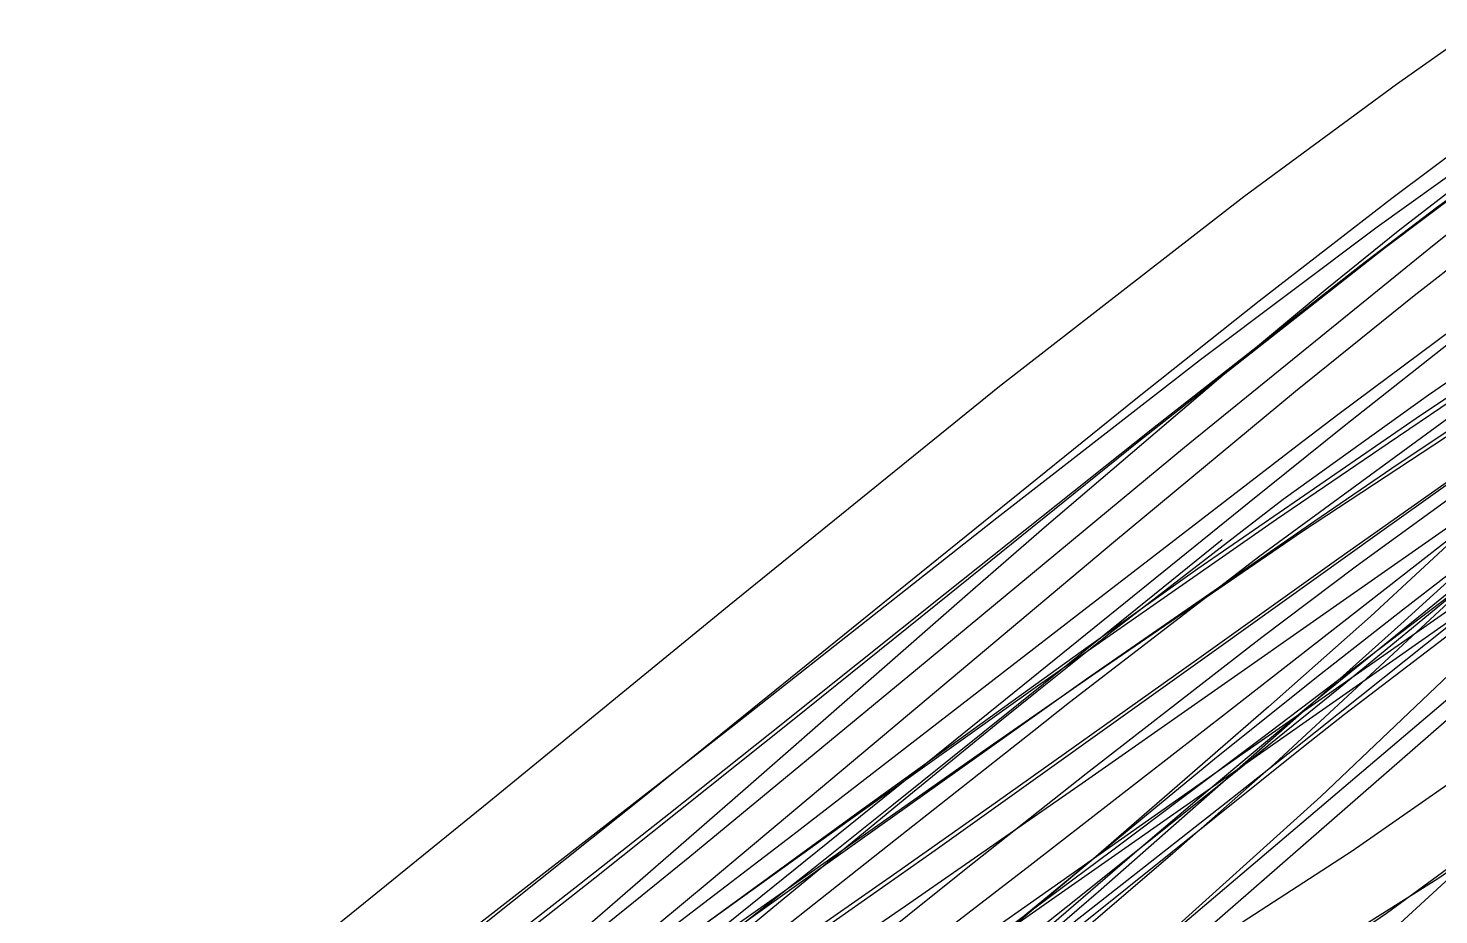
# Model space of a CAD drawing. Header units: metres. Extents: x -307 to 280, y -97 to 158.
# Drawn here: x -137 to -72.3, y -1 to 39.7 of the extents above; entities that cross this region are included whole.
import ezdxf

# ---------------------------------------------------------------- set-up
doc = ezdxf.new("R2010")
doc.units = ezdxf.units.M

msp = doc.modelspace()

# ---------------------------------------------------------------- linework, layer by layer
for p, q in [((-70.591, 39.697, -1350.549), (-74.255, 37.124, -1351.97)), ((-62.37, 38.731, -1354.542), (-72.428, 31.467, -1359.189)), ((-74.255, 37.124, -1351.97), (-81.259, 31.972, -1354.897)), ((-68.115, 35.617, -1353.097), (-75.145, 30.581, -1356.152)), ((-69.245, 35.796, -1353.423), (-74.475, 31.89, -1355.731)), ((-68.298, 34.499, -1352.069), (-74.838, 29.577, -1354.928)), ((-69.289, 34.184, -1352.416), (-74.187, 30.39, -1354.168)), ((-81.259, 31.972, -1354.897), (-92.454, 23.265, -1360.085)), ((-74.475, 31.89, -1355.731), (-80.558, 27.177, -1358.597)), ((-70.045, 31.741, -1356.117), (-72.531, 29.758, -1357.311)), ((-72.428, 31.467, -1359.189), (-75.888, 28.811, -1360.928)), ((-68.15, 31.553, -1353.171), (-73.44, 27.432, -1355.255)), ((-75.145, 30.581, -1356.152), (-83.236, 24.486, -1359.974)), ((-72.531, 29.758, -1357.311), (-83.969, 20.475, -1363.019)), ((-74.187, 30.39, -1354.168), (-77.528, 27.682, -1355.462)), ((-74.838, 29.577, -1354.928), (-86.07, 20.749, -1360.324)), ((-75.888, 28.811, -1360.928), (-85.446, 21.336, -1365.903)), ((-80.558, 27.177, -1358.597), (-86.209, 22.686, -1361.415)), ((-77.528, 27.682, -1355.462), (-81.892, 24.054, -1357.25)), ((-73.44, 27.432, -1355.255), (-78.881, 23.038, -1357.537)), ((-69.293, 27.684, -1356.228), (-76.942, 21.974, -1360.145)), ((-66.106, 26.604, -1361.54), (-73.114, 21.969, -1363.45)), ((-71.076, 25.86, -1357.685), (-76.654, 21.444, -1359.354)), ((-70.305, 24.577, -1366.036), (-72.783, 22.877, -1366.865)), ((-83.236, 24.486, -1359.974), (-92.579, 17.226, -1364.707)), ((-81.892, 24.054, -1357.25), (-90.3, 16.881, -1360.942)), ((-66.527, 24.552, -1357.197), (-78.562, 16.626, -1360.52)), ((-64.62, 23.993, -1367.214), (-75.04, 16.568, -1370.571)), ((-92.454, 23.265, -1360.085), (-104.846, 13.234, -1366.465)), ((-86.209, 22.686, -1361.415), (-96.052, 14.749, -1366.57)), ((-78.881, 23.038, -1357.537), (-87.23, 16.125, -1361.266)), ((-72.783, 22.877, -1366.865), (-79.448, 18.082, -1369.182)), ((-66.324, 22.853, -1366.366), (-76.894, 15.38, -1369.716)), ((-71.621, 22.001, -1358.776), (-80.525, 15.496, -1361.795)), ((-71.743, 22.61, -1362.439), (-74.641, 20.661, -1363.233)), ((-70.303, 22.294, -1361.57), (-74.176, 19.702, -1362.683)), ((-73.114, 21.969, -1363.45), (-83.369, 14.908, -1366.533)), ((-76.654, 21.444, -1359.354), (-81.012, 17.95, -1360.769)), ((-76.942, 21.974, -1360.145), (-78.809, 20.547, -1361.136)), ((-86.07, 20.749, -1360.324), (-95.299, 13.305, -1365.18)), ((-85.446, 21.336, -1365.903), (-94.952, 13.76, -1371.106)), ((-66.409, 21.106, -1354.48), (-75.451, 12.724, -1355.435)), ((-83.969, 20.475, -1363.019), (-96.215, 10.328, -1369.563)), ((-78.809, 20.547, -1361.136), (-88.588, 13.018, -1366.414)), ((-74.641, 20.661, -1363.233), (-79.755, 17.172, -1364.697)), ((-74.176, 19.702, -1362.683), (-78, 17.1, -1363.825)), ((-61.869, 19.507, -1358.573), (-74.427, 10.695, -1358.787)), ((-65.766, 19.921, -1350.742), (-74.065, 12.367, -1353.213)), ((-68.012, 19.267, -1356.276), (-81.956, 8.375, -1356.053)), ((-68.804, 18.973, -1367.42), (-77.142, 13.135, -1369.977)), ((-70.821, 18.86, -1361.271), (-76.09, 15.038, -1363.392)), ((-81.012, 17.95, -1360.769), (-90.995, 9.887, -1364.267)), ((-79.448, 18.082, -1369.182), (-87.448, 11.922, -1372.184)), ((-64.95, 17.815, -1356.449), (-78.953, 6.647, -1356.908)), ((-92.579, 17.226, -1364.707), (-104.411, 7.915, -1371.073)), ((-90.3, 16.881, -1360.942), (-93.553, 14.049, -1362.484)), ((-79.755, 17.172, -1364.697), (-90.722, 9.529, -1368.08)), ((-78, 17.1, -1363.825), (-88.463, 9.85, -1367.11)), ((-82.251, 16.243, -1361.111), (-90.442, 9.624, -1364.046)), ((-78.562, 16.626, -1360.52), (-88.176, 10.039, -1363.558)), ((-75.04, 16.568, -1370.571), (-82.502, 11.214, -1373.117)), ((-87.23, 16.125, -1361.266), (-98.196, 6.907, -1366.551)), ((-80.525, 15.496, -1361.795), (-89.246, 8.777, -1365.02)), ((-83.369, 14.908, -1366.533), (-88.72, 11.107, -1368.303)), ((-76.894, 15.38, -1369.716), (-83.323, 10.799, -1371.886)), ((-68.366, 15.454, -1358.869), (-81.454, 6.32, -1359.048)), ((-69.475, 15.45, -1355.296), (-80.511, 7.085, -1355.248)), ((-76.09, 15.038, -1363.392), (-80.434, 11.759, -1365.21)), ((-96.052, 14.749, -1366.57), (-108.751, 4.47, -1373.615)), ((-70.898, 14.357, -1354.696), (-76.837, 9.477, -1355.441)), ((-68.47, 14.481, -1362.162), (-76.645, 8.234, -1364.722)), ((-71.883, 14.633, -1358.043), (-73.984, 13.018, -1358.729)), ((-93.553, 14.049, -1362.484), (-104.109, 4.82, -1367.713)), ((-94.952, 13.76, -1371.106), (-102.985, 7.345, -1375.651)), ((-71.852, 13.826, -1359.668), (-78.289, 8.606, -1361.772)), ((-104.846, 13.234, -1366.465), (-115.869, 4.215, -1372.596)), ((-95.299, 13.305, -1365.18), (-101.944, 7.949, -1368.853)), ((-88.588, 13.018, -1366.414), (-101.924, 2.696, -1373.866)), ((-77.142, 13.135, -1369.977), (-88.664, 5.063, -1373.731)), ((-71.875, 13.365, -1358.852), (-79.848, 5.975, -1359.891)), ((-73.984, 13.018, -1358.729), (-77.787, 10.041, -1360.035)), ((-75.451, 12.724, -1355.435), (-80.117, 8.578, -1355.806)), ((-74.065, 12.367, -1353.213), (-78.894, 8.042, -1354.736)), ((-87.448, 11.922, -1372.184), (-90.734, 9.286, -1373.509)), ((-80.434, 11.759, -1365.21), (-88.482, 5.516, -1368.716)), ((-68.67, 11.687, -1359.824), (-84.063, -1.398, -1361.582)), ((-61.816, 12.054, -1354.191), (-76.293, 1.969, -1356.416)), ((-88.72, 11.107, -1368.303), (-98.942, 3.744, -1371.901)), ((-82.502, 11.214, -1373.117), (-95.41, 1.991, -1377.72)), ((-83.323, 10.799, -1371.886), (-92.654, 4.165, -1375.17)), ((-74.427, 10.695, -1358.787), (-83.086, 4.632, -1358.979)), ((-71.213, 10.655, -1361.017), (-77.727, 4.472, -1361.819)), ((-96.215, 10.328, -1369.563), (-106.655, 1.713, -1375.396)), ((-88.463, 9.85, -1367.11), (-101.019, 0.931, -1371.415)), ((-90.995, 9.887, -1364.267), (-95.761, 6.028, -1366.108)), ((-88.176, 10.039, -1363.558), (-93.084, 6.621, -1365.243)), ((-77.787, 10.041, -1360.035), (-82.501, 6.259, -1361.781)), ((-90.722, 9.529, -1368.08), (-99.29, 3.424, -1371.012)), ((-90.442, 9.624, -1364.046), (-97.391, 4.041, -1366.756)), ((-90.734, 9.286, -1373.509), (-92.439, 7.904, -1374.218)), ((-70.093, 9.595, -1358.446), (-83.423, -2.038, -1359.657)), ((-76.837, 9.477, -1355.441), (-81.945, 5.342, -1355.998)), ((-89.246, 8.777, -1365.02), (-90.887, 7.488, -1365.666)), ((-80.117, 8.578, -1355.806), (-88.145, 1.621, -1356.341)), ((-78.289, 8.606, -1361.772), (-82.895, 4.745, -1363.465)), ((-101.944, 7.949, -1368.853), (-111.002, 0.725, -1374.018)), ((-104.411, 7.915, -1371.073), (-108.057, 5.054, -1373.123)), ((-92.439, 7.904, -1374.218), (-96.777, 4.364, -1376.064)), ((-81.956, 8.375, -1356.053), (-91.048, 1.301, -1356.116)), ((-78.894, 8.042, -1354.736), (-87.915, 0.099, -1357.7)), ((-76.645, 8.234, -1364.722), (-78.525, 6.746, -1365.387)), ((-61.716, 8.036, -1358.765), (-72.355, 0.697, -1359.473)), ((-102.985, 7.345, -1375.651), (-107.622, 3.667, -1378.326)), ((-90.887, 7.488, -1365.666), (-97.222, 2.491, -1368.224)), ((-98.196, 6.907, -1366.551), (-105.773, 0.553, -1370.469)), ((-93.084, 6.621, -1365.243), (-95.139, 5.181, -1365.976)), ((-78.525, 6.746, -1365.387), (-88.605, -1.33, -1369.18)), ((-80.511, 7.085, -1355.248), (-87.326, 1.965, -1355.395)), ((-78.953, 6.647, -1356.908), (-82.07, 4.182, -1357.07)), ((-64.667, 6.473, -1352.931), (-74.711, -0.894, -1354.273)), ((-95.761, 6.028, -1366.108), (-105.917, -2.157, -1370.27)), ((-81.454, 6.32, -1359.048), (-98.077, -5.367, -1359.429)), ((-82.501, 6.259, -1361.781), (-92.43, -1.912, -1365.835)), ((-79.848, 5.975, -1359.891), (-84.508, 1.853, -1360.473)), ((-95.139, 5.181, -1365.976), (-109.895, -5.193, -1371.48)), ((-88.482, 5.516, -1368.716), (-93.612, 1.446, -1371.075)), ((-81.945, 5.342, -1355.998), (-89.401, -0.619, -1356.717)), ((-108.057, 5.054, -1373.123), (-122.643, -6.279, -1381.506)), ((-104.109, 4.82, -1367.713), (-106.346, 2.867, -1368.894)), ((-88.664, 5.063, -1373.731), (-96.767, -0.56, -1376.539)), ((-83.086, 4.632, -1358.979), (-95.245, -3.883, -1359.381)), ((-82.895, 4.745, -1363.465), (-86.154, 1.97, -1364.755)), ((-115.869, 4.215, -1372.596), (-122.179, -0.913, -1376.28)), ((-108.751, 4.47, -1373.615), (-117.193, -2.265, -1378.514)), ((-96.777, 4.364, -1376.064), (-103.201, -0.926, -1378.927)), ((-97.391, 4.041, -1366.756), (-100.988, 1.177, -1368.24)), ((-92.654, 4.165, -1375.17), (-97.168, 0.983, -1376.828)), ((-82.07, 4.182, -1357.07), (-89.668, -1.787, -1357.543)), ((-77.727, 4.472, -1361.819), (-89.541, -6.166, -1363.147)), ((-99.29, 3.424, -1371.012), (-112.547, -6.11, -1375.952)), ((-107.622, 3.667, -1378.326), (-111.929, 0.276, -1380.837)), ((-98.942, 3.744, -1371.901), (-107.62, -2.581, -1375.218)), ((-106.346, 2.867, -1368.894), (-108.93, 0.618, -1370.278)), ((-101.924, 2.696, -1373.866), (-107.322, -1.432, -1376.957)), ((-95.41, 1.991, -1377.72), (-112.267, -9.837, -1384.113)), ((-97.222, 2.491, -1368.224), (-109.139, -6.935, -1373.345)), ((-86.154, 1.97, -1364.755), (-96.828, -7.228, -1369.324)), ((-87.326, 1.965, -1355.395), (-94.697, -3.514, -1355.714)), ((-76.293, 1.969, -1356.416), (-94.213, -9.639, -1359.429)), ((-70.521, 1.949, -1352.34), (-78.339, -5.229, -1354.477)), ((-106.655, 1.713, -1375.396), (-108.838, -0.064, -1376.645)), ((-91.048, 1.301, -1356.116), (-108.243, -11.897, -1356.723)), ((-88.145, 1.621, -1356.341), (-95.957, -4.933, -1356.761)), ((-93.612, 1.446, -1371.075), (-95.817, -0.314, -1372.122)), ((-84.508, 1.853, -1360.473), (-92.451, -4.944, -1361.463)), ((-111.002, 0.725, -1374.018), (-114.378, -1.922, -1375.994)), ((-97.168, 0.983, -1376.828), (-112.294, -9.559, -1382.583)), ((-101.019, 0.931, -1371.415), (-104.28, -1.411, -1372.617)), ((-100.988, 1.177, -1368.24), (-103.133, -0.519, -1369.15)), ((-72.355, 0.697, -1359.473), (-87.191, -8.623, -1360.882)), ((-108.93, 0.618, -1370.278), (-117.612, -6.886, -1375.048)), ((-105.773, 0.553, -1370.469), (-116.199, -8.07, -1376.133)), ((-111.929, 0.276, -1380.837), (-114.007, -1.349, -1382.058)), ((-87.915, 0.099, -1357.7), (-91.68, -3.13, -1358.999)), ((-108.838, -0.064, -1376.645), (-119.832, -8.927, -1382.994)), ((-103.133, -0.519, -1369.15), (-116.666, -11.099, -1375.119)), ((-96.767, -0.56, -1376.539), (-108.553, -8.612, -1380.824)), ((-95.817, -0.314, -1372.122), (-100.497, -4.049, -1374.388)), ((-89.401, -0.619, -1356.717), (-98.462, -7.753, -1357.473)), ((-122.179, -0.913, -1376.28), (-136.986, -12.773, -1385.227)), ((-103.201, -0.926, -1378.927), (-114.673, -10.418, -1384.394)), ((-74.711, -0.894, -1354.273), (-90.704, -11.741, -1356.81))]:
    msp.add_line(p, q)

doc.saveas('drawing.dxf')
